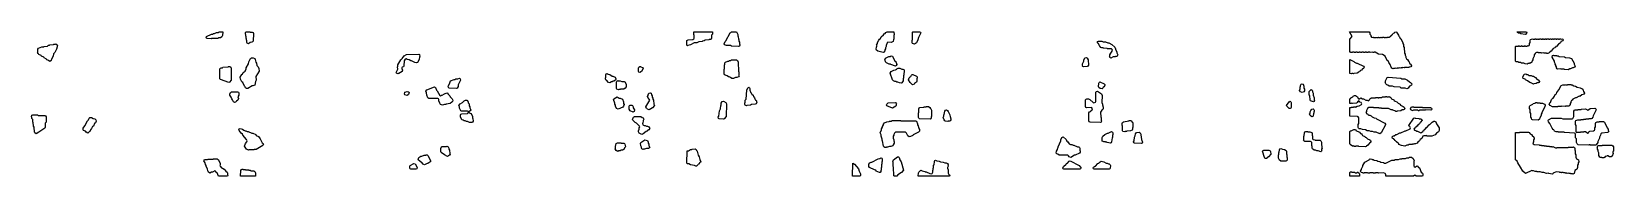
# Model space of a CAD drawing. Header units: millimetres. Extents: x 0 to 3245, y 0 to 296.
import ezdxf

# ---------------------------------------------------------------- set-up
doc = ezdxf.new("R2010")
doc.units = ezdxf.units.MM
doc.layers.add('K', color=7, linetype='Continuous')

msp = doc.modelspace()

# ---------------------------------------------------------------- linework, layer by layer
at = {"layer": 'K'}
for points in [[(358.6, 282.5), (357.9, 284), (359, 285.9), (369, 290.9), (371.2, 290.9), (373.3, 292.3), (375.4, 292.3), (379, 294.5), (382.6, 294.5), (384.7, 295.9), (392.4, 295.6), (391.6, 288.3), (390.2, 285.4), (387.6, 283.6), (384.1, 283.6), (381.9, 282.1), (369.1, 282.1), (368.4, 281.4), (360.1, 281.8), (358.6, 282.5)], [(441.4, 274), (441.4, 277.6), (440.7, 278.3), (440.7, 281.1), (440, 281.8), (440, 286.1), (439.3, 286.8), (438.6, 294.1), (439.7, 295.9), (447.7, 295.9), (448.4, 295.2), (452.6, 295.2), (454.5, 294.1), (455.2, 292.6), (454.5, 276.9), (453.4, 275), (451.9, 274.3), (448.4, 273.6), (444.8, 271.4), (442.2, 272.5), (441.4, 274)], [(1344.3, 277.7), (1346.9, 279.5), (1356.9, 280.2), (1358.6, 281.2), (1359.3, 282.6), (1359.3, 289), (1358.6, 289.7), (1358.9, 295.9), (1396.6, 295.6), (1396.6, 291.1), (1395.2, 289), (1395.2, 282.6), (1394.1, 280.7), (1392.6, 280), (1389.8, 280), (1389.1, 279.3), (1381.9, 278.6), (1379.8, 277.2), (1376.2, 276.4), (1375.5, 275.7), (1369.1, 275), (1364.8, 272.9), (1359.1, 272.9), (1351.9, 269.3), (1346.2, 267.9), (1345.5, 267.1), (1344.3, 268.3), (1344.3, 277.7)], [(1434, 267.9), (1425.4, 267.9), (1421.8, 269.3), (1420.7, 271.2), (1422.9, 276.2), (1424.3, 277), (1432.9, 293.4), (1434.3, 294.1), (1435.4, 295.9), (1446.3, 295.9), (1446.6, 294.1), (1448.8, 290.5), (1448.8, 286.9), (1449.5, 286.2), (1450.2, 280.5), (1450.9, 279.8), (1450.9, 276.9), (1452.4, 274.8), (1452.4, 270.5), (1453.1, 269.8), (1453.1, 268.3), (1452, 266.5), (1450.5, 265.7), (1436.1, 266.4), (1434, 267.9)], [(1733.6, 258.3), (1732.9, 259.7), (1733.6, 264.8), (1734.3, 265.5), (1734.3, 267.6), (1733.6, 268.3), (1735.7, 271.9), (1735.7, 274.1), (1737.9, 278.4), (1739.7, 280.9), (1741.5, 282), (1742.9, 285.5), (1747.9, 289.8), (1749, 291.6), (1751.1, 292.3), (1752.5, 294.5), (1755.4, 295.9), (1769.1, 295.9), (1769.5, 289.7), (1768.8, 289), (1768.8, 280.4), (1768.1, 279.7), (1767.3, 276.1), (1763.3, 273.6), (1756.9, 274.3), (1755.2, 273.3), (1753.1, 267.6), (1753.1, 265.4), (1751.6, 262.6), (1751.6, 261.1), (1750.2, 259), (1750.2, 256.9), (1748.4, 254.3), (1746.9, 253.6), (1736.1, 256.4), (1733.6, 258.3)], [(1806.4, 273.3), (1806.4, 278.4), (1807.2, 279.1), (1807.2, 294.8), (1808.3, 295.9), (1821.9, 295.9), (1823.4, 295.2), (1824.5, 293.3), (1819.5, 284), (1818.1, 279), (1815.2, 273.2), (1811.2, 270.7), (1807.2, 271.8), (1806.4, 273.3)], [(2789.3, 223.3), (2787.2, 229), (2784.3, 232.6), (2782.9, 236.1), (2781.5, 236.8), (2777.2, 246.1), (2771.9, 249.3), (2763.3, 250), (2756.2, 254.3), (2754.8, 254.3), (2754.1, 253.6), (2752.6, 253.6), (2751.9, 254.3), (2746.1, 253.6), (2745.4, 254.3), (2741.9, 254.3), (2741.2, 253.6), (2739.7, 253.6), (2739, 254.3), (2736.2, 254.3), (2735.5, 253.6), (2733.3, 253.6), (2732.6, 254.3), (2729.1, 254.3), (2728.4, 253.6), (2726.9, 253.6), (2726.1, 254.3), (2723.4, 254.3), (2722.7, 253.6), (2720.4, 253.6), (2719.7, 254.3), (2716.9, 254.3), (2716.2, 253.6), (2714, 253.6), (2713.3, 254.3), (2709.8, 254.3), (2709.1, 253.6), (2706.9, 253.6), (2706.1, 254.3), (2704.7, 254.3), (2704.3, 280.5), (2709.3, 286.2), (2704.2, 295.6), (2744.1, 295.9), (2745.9, 293.4), (2745.9, 291.2), (2747.4, 289.1), (2747.4, 286.9), (2749.1, 284.5), (2752.6, 283.8), (2753.3, 284.5), (2754.1, 283.8), (2757.7, 283.8), (2758.3, 283.1), (2759, 283.8), (2762.6, 283.8), (2763.3, 284.5), (2764.1, 283.8), (2767.6, 283.8), (2769.1, 284.5), (2769.8, 283.8), (2771.9, 283.8), (2772.6, 284.5), (2774.1, 284.5), (2774.8, 283.8), (2777.6, 283.8), (2779.1, 284.5), (2779.8, 283.8), (2781.1, 283.8), (2781.9, 284.5), (2785.4, 284.5), (2789.3, 287.7), (2789.7, 288.8), (2790.7, 289.1), (2791.1, 290.2), (2792.2, 290.5), (2792.5, 291.6), (2793.6, 292), (2794, 293), (2796.1, 293.8), (2796.8, 295.2), (2799, 295.9), (2800.5, 295.2), (2804.5, 289.1), (2805.2, 286.9), (2806.6, 285.5), (2808, 282), (2809.5, 281.2), (2813.1, 274.1), (2813.1, 271.9), (2814.5, 269.8), (2814.5, 265.5), (2815.9, 263.4), (2816.6, 251.9), (2818.1, 249.8), (2818.1, 247.6), (2819.5, 245.5), (2819.5, 243.3), (2820.9, 240.5), (2823, 239.1), (2824.8, 235.9), (2825.9, 235.5), (2828, 230.5), (2829.5, 229.8), (2830.9, 226.2), (2829.8, 224.3), (2826.2, 223.6), (2825.5, 222.9), (2822.6, 222.9), (2821.9, 223.5), (2821.2, 222.9), (2816.9, 222.9), (2816.2, 222.1), (2813.4, 222.9), (2812.7, 222.1), (2809.8, 222.1), (2809.1, 221.4), (2805.5, 222.1), (2804.8, 221.4), (2801.9, 221.4), (2801.2, 220.7), (2797.6, 221.4), (2796.9, 220.7), (2794.1, 220.7), (2793.3, 220), (2790.8, 221.1), (2789.3, 223.3)], [(3055.4, 291.4), (3053.3, 292.9), (3050.4, 292.9), (3048.6, 294), (3047.8, 295.6), (3067, 295.9), (3067.4, 294), (3065.9, 291.1), (3064.1, 290), (3055.4, 291.4)], [(33.3, 237.9), (31.1, 238.6), (30.4, 240), (25.4, 242.2), (24.7, 243.6), (20.4, 245.7), (19.7, 247.2), (14.7, 249.3), (14, 250.7), (12.9, 251.1), (12.1, 252.6), (12.9, 253.4), (12.9, 260.5), (14, 262.3), (21.2, 265.2), (24.7, 265.2), (25.4, 265.9), (32.6, 266.6), (34.7, 268.1), (36.9, 268.1), (37.6, 268.8), (44.7, 269.5), (45.4, 270.2), (48.3, 270.2), (49.8, 270.9), (52.3, 269.1), (53.1, 267.6), (50.9, 260.4), (47.3, 253.3), (45.2, 250.4), (44.5, 246.1), (40.9, 239.7), (40.2, 236.8), (37.6, 235), (33.3, 237.9)], [(2211.4, 244.8), (2212.2, 245.5), (2212.2, 248.3), (2217.9, 257.6), (2217.2, 259.7), (2215.4, 260.7), (2207.6, 260.7), (2206.9, 261.4), (2199, 262.2), (2198.3, 262.9), (2195.4, 262.9), (2194, 263.6), (2191.8, 266.4), (2190.8, 266.8), (2188.6, 271.8), (2187.2, 272.5), (2186.4, 274), (2187.5, 275.9), (2189, 276.6), (2195.5, 276.6), (2198.3, 275.2), (2203.3, 275.2), (2208.3, 273.1), (2209.8, 273.1), (2216.2, 269.5), (2222.3, 264.1), (2223.8, 261.2), (2223.8, 259.8), (2226.6, 254.8), (2226.6, 252.6), (2228.8, 248.3), (2227, 245.7), (2225.5, 245), (2224.1, 245), (2223.4, 244.3), (2219.1, 244.3), (2214, 242.1), (2212.2, 243.2), (2211.4, 244.8)], [(3061.9, 231.4), (3056.9, 231.4), (3054.7, 232.9), (3051.2, 232.9), (3049, 234.3), (3045.4, 234.3), (3044.3, 235.4), (3044.3, 265.5), (3045.4, 266.6), (3050.4, 266.6), (3051.9, 267.4), (3052.7, 266.6), (3056.2, 266.6), (3057.6, 267.4), (3058.4, 266.6), (3062.6, 266.6), (3064.1, 267.4), (3064.8, 266.6), (3068.3, 266.6), (3069.8, 267.4), (3070.5, 266.7), (3072.2, 267.7), (3072.9, 269.1), (3072.9, 271.9), (3074.3, 274.1), (3074.3, 278.3), (3075, 279.8), (3079, 281.6), (3080.5, 280.9), (3084, 280.9), (3085.5, 281.7), (3086.2, 280.9), (3089.7, 280.9), (3090.5, 281.7), (3091.2, 280.9), (3094, 280.9), (3094.7, 281.6), (3096.2, 281.6), (3096.9, 280.9), (3099.7, 280.9), (3101.2, 281.7), (3101.9, 280.9), (3104.7, 280.9), (3106.2, 281.7), (3106.9, 280.9), (3109, 280.9), (3109.7, 281.6), (3111.9, 281.6), (3112.7, 280.9), (3114.7, 280.9), (3115.4, 281.6), (3116.9, 281.6), (3117.7, 280.9), (3119.7, 280.9), (3120.4, 281.6), (3121.9, 281.6), (3122.7, 280.9), (3124, 280.9), (3124.7, 281.6), (3126.9, 281.6), (3127.7, 280.9), (3129, 280.9), (3129.7, 281.6), (3131.9, 281.6), (3132.7, 280.9), (3134.7, 280.9), (3135.4, 281.6), (3136.9, 281.6), (3138.3, 280.9), (3139.8, 281.6), (3141.6, 280.5), (3142.4, 279), (3141.3, 277.2), (3137.7, 275.7), (3136.6, 273.2), (3135.2, 272.5), (3134.8, 271.5), (3132.7, 270.7), (3128.4, 265.7), (3127.3, 265.4), (3127, 264.3), (3125.9, 264), (3125.5, 262.9), (3122, 261.4), (3117.7, 256.4), (3116.6, 256.1), (3116.3, 255), (3114.1, 254.3), (3113.4, 252.9), (3110.5, 251.4), (3109, 251.4), (3108.3, 252.1), (3103.3, 252.1), (3102.6, 252.9), (3097.6, 252.1), (3096.9, 252.9), (3091.9, 252.9), (3091.1, 253.6), (3087.6, 253.6), (3086.2, 252.9), (3084.5, 251.1), (3083.1, 248.3), (3083.1, 246.2), (3080.2, 240.4), (3080.2, 238.3), (3078.8, 236.1), (3078.1, 233.3), (3075.5, 231.4), (3073.4, 231.4), (3072.7, 230.7), (3070.5, 230.7), (3068.3, 229.3), (3064, 230), (3061.9, 231.4)], [(437.9, 183.3), (436.5, 184.7), (433.6, 191.8), (431.5, 193.2), (428.6, 199), (427.9, 202.6), (431.5, 208.4), (432.9, 209.1), (434.3, 212.7), (437.9, 215.5), (440, 219.8), (440, 221.9), (445, 230.5), (445.7, 234.1), (449.3, 241.2), (451.2, 242.3), (454.8, 242.3), (457.7, 240.9), (458.8, 239.1), (460.2, 233.4), (461.6, 231.2), (462.3, 226.9), (464.5, 224.1), (465.9, 220.5), (466.6, 215.4), (460.2, 204), (460.9, 196.9), (459.5, 194), (458.1, 186.8), (454.1, 185), (452.6, 185), (443.4, 180), (440.8, 179.6), (438.6, 181.1), (437.9, 183.3)], [(748.6, 211.1), (747.9, 212.6), (751.4, 219.1), (750.7, 224.1), (751.4, 224.8), (751.4, 228.3), (757.2, 238.4), (760.7, 241.9), (761.5, 244.1), (762.9, 244.8), (764, 246.6), (769, 249.5), (794.1, 250.2), (795.9, 249.1), (796.6, 245.4), (795.9, 244.7), (795.2, 239), (791.6, 233.2), (789.8, 232.1), (786.1, 232.9), (779.7, 236.4), (778.3, 236.4), (774.7, 238.6), (770.4, 239.3), (768.3, 240.7), (766.3, 240), (764.5, 236.2), (763.8, 226.1), (762.7, 224.3), (760.2, 223.2), (759.5, 221.9), (759.5, 220.5), (760.3, 219.7), (759.5, 219), (760.9, 216.9), (760.2, 214.7), (753.4, 210.7), (751.9, 210.7), (751.2, 210), (748.6, 211.1)], [(1434, 202.2), (1431.2, 203.6), (1429.7, 203.6), (1426.8, 205.7), (1421.8, 207.9), (1420.7, 209.7), (1420.7, 219.1), (1421.4, 219.8), (1421.4, 228.4), (1422.2, 229.1), (1422.2, 231.9), (1423.3, 233.8), (1428.3, 235.9), (1429.7, 235.9), (1431.9, 237.3), (1434.7, 237.3), (1435.4, 238.1), (1446.2, 238.1), (1448, 237), (1449.5, 233.3), (1450.2, 214.8), (1450.9, 214.1), (1450.9, 206.2), (1451.7, 205.5), (1450.5, 203.6), (1446.9, 202.1), (1444.1, 202.1), (1439.8, 200), (1436.5, 200.4), (1434, 202.2)], [(1761.9, 229.3), (1759.7, 229.3), (1754, 232.2), (1752.2, 234), (1751.4, 237.6), (1750.7, 238.3), (1752.2, 242), (1759, 245.2), (1761.2, 245.2), (1763.3, 246.6), (1766.3, 245.9), (1770.9, 235.5), (1772.3, 234.8), (1773.8, 232.7), (1775.2, 229), (1774.1, 226.5), (1772.6, 225.7), (1762.6, 228.6), (1761.9, 229.3)], [(2156.5, 224.7), (2155.7, 226.2), (2156.4, 226.9), (2156.4, 230.5), (2158.6, 235.5), (2158.6, 237.6), (2161.1, 242.3), (2164.1, 243.1), (2165.9, 242), (2167.4, 238.3), (2168.1, 227.6), (2167, 225.7), (2165.5, 225), (2158, 223.9), (2156.5, 224.7)], [(2704.7, 238.8), (2712.7, 235.2), (2714.1, 233.8), (2718.3, 231.6), (2719.8, 231.6), (2732.7, 225.2), (2733.8, 223.3), (2732.7, 220.7), (2730.5, 220), (2728.4, 217.2), (2726.3, 216.5), (2725.5, 215), (2723.4, 214.3), (2722.7, 212.9), (2719.8, 211.4), (2712.7, 210.7), (2711.9, 210), (2710.4, 210.7), (2708.4, 210.7), (2707.6, 210), (2704.3, 210.4), (2704.7, 238.8)], [(3144, 219.3), (3138.3, 219.3), (3137.6, 220), (3131.2, 219.3), (3129.7, 220), (3128.6, 221.9), (3128.6, 224), (3127.2, 226.1), (3127.2, 227.6), (3125.7, 229.7), (3125.7, 231.1), (3124.3, 233.3), (3124.3, 235.4), (3120, 244), (3120.7, 247), (3122.6, 248.1), (3123.4, 247.3), (3128.4, 247.3), (3129.1, 246.6), (3131.9, 246.6), (3134.1, 245.2), (3144.8, 244.5), (3146.9, 243.1), (3155.5, 242.3), (3159.1, 240.9), (3164.5, 231.2), (3164.5, 229.8), (3166.7, 225.5), (3165.5, 223.6), (3162.6, 222.1), (3161.2, 222.1), (3157.6, 220), (3156.2, 220), (3152.6, 217.9), (3144.7, 218.6), (3144, 219.3)], [(386.4, 219.8), (387.5, 221.6), (389, 222.3), (391.9, 222.3), (392.6, 223.1), (403.3, 223.8), (404, 224.5), (406.9, 224.5), (408.8, 223.4), (409.5, 221.9), (409.5, 196.9), (406.2, 192.9), (404.8, 192.1), (387.2, 198.2), (386.4, 199.7), (386.4, 219.8)], [(855, 181.8), (854.3, 184.8), (857.2, 189.1), (859.7, 195.2), (866.9, 198.1), (868.3, 198.1), (870.4, 199.5), (874.7, 199.5), (877.6, 200.9), (879.5, 199.8), (880.2, 196.9), (875.2, 186.9), (875.2, 184), (873.4, 180.7), (871.9, 180), (856.9, 180.7), (855, 181.8)], [(1179.7, 196.5), (1177.9, 197.5), (1177.2, 199), (1177.2, 201.2), (1177.9, 201.9), (1177.9, 207.6), (1179, 209.5), (1180.5, 210.2), (1182.6, 208.8), (1186.2, 208.1), (1191.2, 205.2), (1192.6, 205.2), (1197, 203), (1198.8, 199.8), (1198.8, 198.3), (1197.7, 196.5), (1194.8, 195), (1193.4, 195), (1191.2, 193.6), (1189.8, 193.6), (1186.2, 191.4), (1183.3, 192.2), (1179.7, 196.5)], [(1200, 179.7), (1200, 193.3), (1200.7, 194.8), (1202.6, 195.9), (1203.4, 195.2), (1207.6, 195.2), (1211.2, 193.8), (1215.5, 193.8), (1217, 193), (1219.5, 188.3), (1219.5, 183.3), (1218, 180.4), (1214.8, 178.6), (1208.4, 178.6), (1207.7, 177.9), (1204.8, 177.9), (1204.1, 177.1), (1200.8, 178.2), (1200, 179.7)], [(1245.7, 213.2), (1245, 214.7), (1245, 221.9), (1245.7, 223.4), (1247.6, 224.5), (1249.1, 224.5), (1249.8, 223.8), (1253.4, 223), (1254.5, 220.5), (1251.6, 214.7), (1247.6, 212.1), (1245.7, 213.2)], [(1775.4, 192.9), (1773.3, 194.3), (1771.2, 194.3), (1768.3, 195.7), (1766.5, 197.5), (1761.4, 211.2), (1763.3, 214.5), (1769, 217.3), (1772.6, 218.1), (1775.4, 219.5), (1776.1, 220.9), (1777.6, 221.6), (1781.2, 221.6), (1785.5, 219.5), (1787.6, 219.5), (1789.5, 218.4), (1790.2, 216.9), (1789.5, 206.8), (1788.8, 206.1), (1788.8, 201.1), (1788.1, 200.4), (1788.1, 195.4), (1785.5, 191.5), (1784.1, 190.7), (1780.8, 191.1), (1776.9, 192.9), (1775.4, 192.9)], [(1800.7, 201.2), (1802.5, 203.8), (1803.6, 204.1), (1805, 207), (1806.9, 208.1), (1808.3, 208.1), (1815.5, 205.2), (1816.6, 203.3), (1816.6, 201.1), (1815.9, 200.4), (1815.9, 194), (1815.2, 192.5), (1811.3, 190), (1810.5, 188.6), (1807.6, 187.1), (1802.2, 191.8), (1799.3, 197.6), (1800.7, 201.2)], [(2809.7, 180.7), (2807.6, 182.1), (2795.4, 182.9), (2791.9, 184.3), (2785.4, 184.3), (2782.6, 186.4), (2780.4, 187.2), (2778.6, 189), (2777.1, 191.9), (2777.9, 192.6), (2777.9, 195.5), (2781.5, 202), (2783.3, 203.1), (2809.1, 200.9), (2811.2, 199.5), (2817.6, 199.5), (2822.7, 196.6), (2826.9, 193), (2829.1, 192.3), (2831.7, 189.1), (2830.9, 186.8), (2829.5, 186.1), (2829.1, 185), (2827, 184.3), (2824.1, 180.7), (2821.2, 179.3), (2818.3, 180.7), (2809.7, 180.7)], [(3078.2, 190.7), (3074, 192.2), (3069, 195.7), (3064.7, 197.2), (3064, 198.6), (3060, 200.4), (3059.3, 202.6), (3062.5, 208.8), (3065.5, 209.5), (3067.6, 208.1), (3069.8, 208.1), (3071.9, 206.6), (3076.9, 206.6), (3079.1, 205.2), (3081.2, 205.2), (3085.5, 202.3), (3089.1, 198), (3091.2, 197.3), (3093.8, 194), (3092.7, 192.2), (3091.2, 191.4), (3089.1, 191.4), (3086.9, 190), (3081.9, 189.3), (3081.2, 188.6), (3078.6, 189.7), (3078.2, 190.7)], [(412.2, 156.8), (410.7, 158.3), (409.3, 161.8), (406.4, 166.1), (406.4, 168.3), (407.9, 171.2), (410.4, 173.1), (422.6, 173.1), (424.5, 172), (425.2, 170.5), (425.2, 166.1), (423.1, 162.6), (424.5, 159), (423, 156.1), (420.2, 154), (418.4, 151.4), (416.5, 151.1), (414.3, 152.5), (412.2, 156.8)], [(765, 168.3), (765.7, 172), (770.5, 173.8), (773.4, 173), (774.5, 171.2), (773, 167.5), (770.5, 165.7), (765.8, 166.8), (765, 168.3)], [(836.4, 153.3), (835.7, 154), (835.7, 156.9), (834.7, 158.6), (833.3, 159.3), (814.7, 159.3), (812.9, 160.4), (810.7, 166.2), (810, 171.1), (808.6, 174), (811.1, 177.3), (826.9, 183.1), (828.8, 182), (830.9, 176.2), (832.3, 174.8), (837.7, 165.2), (839, 164.5), (841.2, 165.9), (842.6, 165.9), (846.8, 168.8), (851.9, 170.9), (853.8, 169.8), (853.8, 169.1), (858.1, 164.8), (858.8, 162.7), (863.1, 158.4), (864.5, 155.5), (863.8, 153.3), (862, 151.5), (858.4, 149.3), (850.5, 147.9), (849.8, 147.1), (846.9, 147.1), (843.3, 145.7), (838.6, 146.8), (837.2, 149.7), (836.4, 153.3)], [(1197.9, 145.4), (1196.4, 147.6), (1196.4, 149.7), (1193.6, 156.9), (1194.7, 158.7), (1201.2, 162.4), (1205.5, 160.2), (1207.6, 160.2), (1212.3, 157.7), (1214.5, 152.6), (1214.5, 149.1), (1215.9, 146.9), (1214.5, 143.3), (1212.7, 141.4), (1203.3, 137.1), (1200, 139), (1197.9, 143.3), (1197.9, 145.4)], [(1260, 141.9), (1268.6, 155.5), (1267.9, 157.5), (1264.3, 161.1), (1263.6, 163.3), (1265, 165.5), (1265, 166.9), (1266.5, 169.8), (1269, 170.9), (1270.9, 169.8), (1271.6, 166.9), (1273.1, 164.8), (1273.1, 161.9), (1274.5, 159.8), (1274.5, 157.6), (1275.9, 155.5), (1276.6, 147.6), (1278.1, 144.7), (1274.1, 140), (1266.9, 135.7), (1263.3, 137.2), (1262.5, 138.6), (1261.5, 139), (1260, 141.9)], [(1463.6, 146.9), (1463.6, 150.5), (1464.3, 151.2), (1464.3, 155.5), (1465.7, 157.6), (1467.2, 176.2), (1469.3, 181.2), (1471.2, 182.4), (1473, 181.2), (1473.8, 179.8), (1473.8, 175.5), (1474.5, 174.8), (1475.2, 171.2), (1476.6, 170.5), (1477.7, 168), (1480.2, 166.2), (1480.9, 163.4), (1483.1, 160.5), (1483.8, 158.4), (1485.5, 155.9), (1486.6, 155.5), (1488.1, 151.2), (1486.2, 148.6), (1484.8, 147.9), (1476.9, 147.1), (1474.8, 145.7), (1467.7, 145), (1466.9, 144.3), (1464.3, 145.4), (1463.6, 146.9)], [(2169.3, 113.3), (2169.3, 129.8), (2170.4, 131.6), (2172.5, 132.3), (2173.2, 133.7), (2175, 134.8), (2176.4, 138.3), (2175.4, 140), (2174, 140.7), (2164.7, 140), (2162.9, 141.1), (2162.2, 142.6), (2162.2, 156.2), (2163.3, 158), (2164.7, 158.8), (2168.3, 158.8), (2171.2, 157.3), (2177.7, 150.9), (2179, 150.2), (2182.5, 151.6), (2183.6, 153.3), (2183.6, 171.9), (2184.7, 173.8), (2186.9, 174.5), (2194.8, 168.7), (2196.6, 165.5), (2195.9, 151.2), (2197.4, 147.6), (2197.4, 145.5), (2198.1, 144.8), (2198.1, 142.6), (2198.8, 141.9), (2198.8, 138.3), (2197.7, 136.5), (2195.9, 135.4), (2193.1, 131.1), (2193.8, 121.2), (2194.5, 120.5), (2194.5, 114.1), (2195.2, 113.3), (2194.5, 111.1), (2192.6, 110), (2171.9, 110.7), (2170, 111.8), (2169.3, 113.3)], [(2189.7, 181.5), (2188.6, 183.3), (2189.3, 190.5), (2190.4, 192.3), (2191.9, 193.1), (2200.5, 189.5), (2201.6, 187.6), (2201.6, 186.2), (2200.2, 183.2), (2198.8, 182.5), (2198.1, 180.4), (2196.2, 179.3), (2192.6, 180), (2189.7, 181.5)], [(2601.4, 175.4), (2602.9, 179.1), (2602.9, 183.4), (2603.6, 184.1), (2603.6, 185.5), (2605, 188.4), (2606.9, 189.5), (2608.8, 188.4), (2610.2, 184.8), (2610.2, 180.5), (2611.6, 178.3), (2611.6, 174.7), (2610.5, 172.9), (2606.9, 171.4), (2603.3, 172.9), (2601.4, 175.4)], [(2622.2, 165.4), (2621.4, 166.1), (2621.4, 173.4), (2624, 176.6), (2625.5, 177.4), (2627.3, 176.2), (2628.1, 174.8), (2628.1, 172.6), (2629.5, 169.8), (2629.5, 166.2), (2631.6, 160.5), (2631.6, 155.5), (2632.4, 154.8), (2631.3, 152.9), (2629.8, 152.1), (2624, 154.3), (2622.9, 156.1), (2622.2, 165.4)], [(2747.6, 91.4), (2744, 92.9), (2740.4, 92.9), (2736.9, 95), (2730.4, 95.7), (2726.9, 97.1), (2724, 97.1), (2722.2, 98.2), (2721.4, 99.7), (2721.4, 106.2), (2722.9, 108.3), (2722.9, 119.7), (2721.8, 121.5), (2720.4, 122.1), (2704.3, 123.2), (2704.3, 140.6), (2707.6, 140.9), (2708.3, 141.6), (2711.9, 141.6), (2712.6, 142.3), (2715.5, 142.3), (2716.2, 141.7), (2719.7, 143.8), (2724, 144.5), (2728.3, 146.6), (2729.3, 148.3), (2727.5, 150.7), (2725.4, 151.4), (2724, 153.6), (2722.6, 154.3), (2720.9, 153.2), (2719.8, 150.7), (2718.4, 150), (2709.7, 149.3), (2708.3, 150), (2707.7, 149.3), (2704.7, 149.3), (2704.3, 158.4), (2706.5, 159.8), (2706.8, 160.9), (2710.4, 162.3), (2711.1, 163.7), (2714, 165.2), (2716.2, 165.2), (2720.2, 162.7), (2721.6, 159.1), (2723.3, 158.1), (2726.9, 160.9), (2730.5, 158.8), (2732.6, 158.8), (2737.6, 155.9), (2739.8, 155.9), (2742.6, 154.5), (2745, 156.2), (2745.7, 158.4), (2747.6, 160.2), (2749, 160.9), (2756.9, 160.9), (2757.6, 161.6), (2761.9, 161.6), (2762.7, 160.9), (2764, 160.9), (2764.7, 161.6), (2770.4, 161.6), (2771.1, 162.3), (2777.6, 162.3), (2778.3, 163.1), (2779.8, 163.1), (2780.5, 162.3), (2784, 162.3), (2785.5, 163.1), (2788.8, 161.2), (2789.8, 158.8), (2794.8, 156.6), (2795.5, 155.2), (2797.7, 153.8), (2801.2, 152.3), (2803.4, 149.5), (2807.7, 147.3), (2808.4, 145.9), (2814.1, 143), (2815.9, 141.2), (2817.4, 138.3), (2816.3, 136.5), (2814.8, 135.7), (2811.9, 135.7), (2809.1, 134.3), (2801.9, 133.6), (2801.2, 132.9), (2799, 132.9), (2796.9, 134.3), (2792.6, 135), (2791.9, 135.7), (2789.7, 135.7), (2784, 138.6), (2770.4, 138.6), (2769.7, 139.3), (2764.7, 139.3), (2764, 140), (2754, 140), (2753.3, 140.7), (2743.4, 140.7), (2740.9, 139), (2738.8, 134.7), (2738.8, 132.6), (2737.4, 130.5), (2739.1, 128), (2741.3, 127.3), (2742, 125.9), (2743.3, 125.2), (2745.5, 125.2), (2748.4, 123.8), (2750.5, 121.6), (2754.8, 119.5), (2758.4, 118.8), (2759.1, 117.3), (2776.3, 108.8), (2777.4, 106.9), (2777.4, 105.4), (2768.8, 89), (2766.2, 87.1), (2758.3, 90), (2754.7, 90), (2751.2, 91.4), (2747.6, 91.4)], [(3113.6, 147.6), (3115, 150.5), (3116.5, 151.2), (3118.6, 156.9), (3120.4, 159.5), (3121.5, 159.8), (3124.3, 164.1), (3125.7, 167.7), (3128.6, 169.1), (3129.3, 171.2), (3133.6, 176.9), (3137.2, 184.8), (3138.3, 185.9), (3141.9, 187.3), (3145.5, 187.3), (3146.2, 186.7), (3146.9, 187.3), (3151.1, 187.3), (3151.9, 188.1), (3157.7, 188.1), (3158.4, 187.3), (3160.5, 187.3), (3164.1, 185.2), (3167.6, 184.5), (3171.2, 182.3), (3176.9, 180.9), (3181.2, 178.8), (3183.1, 176.2), (3183.8, 173.4), (3185.9, 169.8), (3185.2, 168.2), (3180.5, 166.4), (3176.2, 163.6), (3174.8, 164.3), (3169.1, 160.7), (3167.6, 160.7), (3162, 157.9), (3160.5, 155.7), (3159.5, 155.4), (3158.1, 152.6), (3158.1, 151.1), (3156.6, 149), (3156.6, 146.9), (3154.8, 144.3), (3153.3, 143.6), (3146.9, 143.6), (3146.2, 142.9), (3139.1, 143.6), (3138.4, 142.9), (3131.2, 142.9), (3130.5, 142.1), (3120.1, 142.5), (3115.4, 145), (3113.6, 147.6)], [(880.4, 134.3), (877.9, 139.7), (877.9, 141.9), (876.4, 144.8), (879, 148), (884, 150.9), (887.6, 154.5), (890.4, 155.9), (892.6, 155.9), (894.5, 154.8), (895.9, 151.9), (895.9, 150.5), (897.4, 148.3), (897.4, 144.1), (898.8, 141.9), (898.8, 139.8), (900.9, 136.2), (899.8, 134.3), (897.7, 133.6), (896.2, 131.3), (895.4, 132.9), (894, 133.6), (881.9, 133.6), (880.4, 134.3)], [(889.7, 113.6), (887.6, 113.6), (885.4, 115), (882.5, 115.7), (880, 121.9), (880, 125.5), (880.7, 127), (882.6, 128.1), (894, 128.8), (895.8, 129.8), (896.9, 131.7), (897.7, 130.2), (902, 128.8), (904.5, 122.6), (904.5, 119.1), (905.2, 118.4), (905.9, 112.6), (904.8, 110.7), (903.3, 110), (898.7, 110.4), (894, 112.1), (891.9, 112.1), (889.7, 113.6)], [(1226.8, 145.2), (1228.3, 145.9), (1231.2, 145.9), (1233, 144.8), (1234.5, 141.9), (1234.5, 139.8), (1236.6, 136.2), (1235.9, 132.5), (1234, 131.4), (1228.3, 134.3), (1225.7, 137.6), (1225.7, 143.3), (1226.8, 145.2)], [(1409.3, 118.2), (1408.6, 121.2), (1410, 123.4), (1411.4, 134.1), (1413.6, 138.3), (1414.3, 144.8), (1415, 145.5), (1415, 149.8), (1416.8, 153), (1419.8, 153.8), (1424.1, 150.9), (1425.9, 148.3), (1425.2, 122.6), (1421.2, 117.9), (1419.8, 117.1), (1410.8, 117.5), (1409.3, 118.2)], [(1757.6, 150.2), (1771.9, 150.9), (1773.4, 150.2), (1774.5, 148.3), (1773.8, 147.6), (1773.8, 144.7), (1773, 143.2), (1766.2, 139.3), (1754.7, 144.3), (1753.6, 146.2), (1754.3, 147.7), (1757.6, 150.2)], [(1820, 130.5), (1820, 138.3), (1821.1, 140.2), (1822.6, 140.9), (1830.4, 141.6), (1831.1, 142.3), (1835.4, 142.3), (1836.1, 143.1), (1839.8, 143.1), (1843, 140.5), (1844.1, 138.8), (1845.2, 138.4), (1846.6, 135.5), (1846.6, 122.6), (1845.9, 121.8), (1845.9, 119.7), (1844.8, 117.9), (1843.3, 117.1), (1821.9, 117.9), (1820, 119), (1819.3, 120.4), (1819.3, 129.8), (1820, 130.5)], [(1871.4, 125.5), (1872.2, 126.2), (1873.6, 133.4), (1874.7, 135.2), (1876.9, 135.9), (1878.8, 134.8), (1880.2, 132.7), (1883.8, 125.5), (1884.5, 121.9), (1885.2, 121.2), (1885.2, 119.1), (1885.9, 118.4), (1885.9, 115.4), (1884.8, 113.6), (1883.3, 112.9), (1880.5, 112.9), (1879.8, 112.1), (1875.1, 112.5), (1873.6, 113.2), (1872.2, 115.4), (1870, 120.5), (1871.4, 123.3), (1871.4, 125.5)], [(2574.3, 144.8), (2580, 152.7), (2581.9, 153.8), (2583.8, 152.7), (2584.5, 151.2), (2584.5, 141.1), (2583.4, 139.3), (2581.9, 138.6), (2580.1, 138.9), (2575, 143.3), (2574.3, 144.8)], [(2622.1, 127.6), (2622.9, 128.4), (2622.9, 131.9), (2624.3, 134.8), (2626.8, 137.3), (2629.1, 138.1), (2630.9, 137), (2631.6, 135.5), (2631.6, 132.6), (2630.9, 131.8), (2630.9, 129), (2630.2, 128.3), (2629.5, 124), (2628.4, 122.2), (2626.5, 121.8), (2622.9, 124.7), (2622.1, 127.6)], [(2829.3, 138.3), (2830.7, 141.2), (2832.6, 142.3), (2835.5, 142.3), (2836.2, 141.6), (2852.7, 141.6), (2853.4, 140.9), (2869.8, 140.9), (2872.3, 139.1), (2873.1, 137.6), (2872, 135.7), (2870.5, 135), (2859.8, 135.7), (2859.1, 135), (2847.7, 135), (2846.9, 134.3), (2844.7, 134.3), (2844, 135), (2835.5, 135), (2834.8, 134.3), (2832.2, 134.7), (2830, 136.1), (2829.3, 138.3)], [(3075.7, 121.1), (3075.7, 128.3), (3074.3, 130.4), (3074.3, 136.9), (3072.9, 139), (3072.9, 142.6), (3073.6, 144.1), (3074.7, 145.2), (3079.7, 147.3), (3080.4, 148.8), (3084, 149.5), (3086.2, 150.9), (3088.4, 150.9), (3089.1, 150.2), (3094.1, 150.2), (3094.8, 149.5), (3099.8, 149.5), (3104.1, 147.3), (3105.2, 145.5), (3104.5, 141.9), (3098.8, 130.4), (3098.8, 129), (3097.4, 126.9), (3097.4, 124.7), (3094.5, 119.7), (3093.8, 116.8), (3091.2, 115), (3079.4, 115.4), (3077.9, 116.1), (3077.2, 119), (3075.7, 121.1)], [(3167.9, 79), (3167.9, 86.1), (3166.8, 87.9), (3165.4, 88.6), (3144.7, 89.3), (3144, 90), (3132.6, 90), (3131.9, 90.7), (3127.6, 90.7), (3124.7, 92.2), (3122.9, 95.4), (3121.5, 96.1), (3120, 98.3), (3115, 108.3), (3112.2, 111.8), (3111.4, 114), (3112.2, 115.5), (3118.3, 118.8), (3138.3, 118.8), (3141.9, 117.3), (3160.4, 117.3), (3162.2, 118.4), (3164.3, 122.6), (3164.3, 133.3), (3165.4, 135.2), (3166.9, 135.9), (3172.6, 135.9), (3173.3, 136.6), (3179, 136.6), (3179.7, 137.3), (3188.4, 138.1), (3192.6, 135.2), (3197.6, 138.8), (3206.9, 139.5), (3208.4, 138.8), (3210.2, 136.2), (3203.8, 124), (3203.1, 121.1), (3201.2, 118.6), (3199.8, 117.9), (3194.8, 117.9), (3194.1, 117.1), (3189.1, 117.1), (3188.4, 116.4), (3184.1, 116.4), (3183.4, 115.7), (3178.4, 115.7), (3177.7, 115), (3171.9, 115), (3167.3, 113.2), (3166.6, 111.9), (3166.6, 106.2), (3168.1, 104.1), (3168.1, 91.9), (3168.8, 90.5), (3170.5, 89.5), (3171.1, 90.2), (3177.6, 90.2), (3178.3, 90.9), (3184.7, 90.9), (3185.4, 91.6), (3188.4, 91.6), (3192.6, 88.1), (3194.3, 89.1), (3195.4, 91.6), (3196.9, 92.3), (3204.7, 93.1), (3206.5, 94.1), (3207.2, 95.5), (3207.2, 99.1), (3208.6, 101.2), (3208.6, 108.3), (3209.3, 109.8), (3211.9, 111.6), (3216.1, 111.6), (3216.9, 112.3), (3224.8, 112.3), (3227.3, 110.5), (3232.3, 99.1), (3234.5, 96.2), (3234.5, 94.1), (3235.9, 91.9), (3234.8, 90), (3233.4, 89.3), (3221.9, 88.6), (3219.5, 86.8), (3218.8, 84), (3216.6, 80.4), (3216.6, 78.3), (3213.1, 71.2), (3213.1, 69), (3209.8, 64.3), (3208.3, 63.6), (3198.3, 63.6), (3197.6, 64.3), (3195.5, 64.3), (3194.8, 63.6), (3173.3, 64.3), (3170.7, 66.1), (3169.3, 69), (3169.3, 76.9), (3167.9, 79)], [(6.5, 89), (5.7, 90.4), (5, 100.4), (3.6, 102.6), (2.9, 110.4), (2.2, 111.1), (2.2, 116.1), (0.7, 118.3), (0.7, 121.1), (0, 121.9), (0.7, 124.8), (2.6, 125.9), (11.9, 125.9), (14.1, 124.5), (26.9, 124.5), (28.4, 123.8), (29.5, 121.9), (29.5, 111.1), (28.1, 109), (28.1, 99.7), (27.3, 98.2), (14.8, 90), (9, 87.1), (6.5, 89)], [(111.8, 90), (110.4, 92.2), (106.5, 94), (105.7, 95.4), (105.7, 98.4), (109.3, 103.4), (114.3, 113.4), (116.5, 115.5), (117.9, 119.1), (119.7, 120.2), (122.6, 120.2), (126.2, 118.1), (129.8, 117.3), (131.6, 115.5), (132.4, 112.6), (130.9, 109.7), (128.8, 108.3), (126.6, 102.5), (125.2, 101.8), (123.1, 97.5), (120.9, 95.4), (119.5, 91.8), (118, 91.1), (117, 89.3), (115.5, 88.6), (111.8, 90)], [(438.6, 66.9), (441.5, 70.5), (442.1, 72.6), (440.7, 75.4), (433.6, 84), (432.9, 86.1), (430, 88.2), (425.7, 94), (425, 95.5), (426.1, 97.3), (427.6, 98.1), (432.7, 96.6), (435.5, 94.5), (438.3, 93.1), (439.8, 93.1), (441.9, 91.6), (444.1, 91.6), (451.9, 88.1), (454.1, 88.1), (459.8, 85.2), (460.5, 83.8), (465.5, 81.6), (468.8, 76.9), (473, 68.4), (475.2, 67), (475.9, 65.5), (474.1, 62.9), (460.5, 55), (456.9, 55), (456.2, 54.3), (445.5, 54.3), (444.8, 53.6), (440.8, 55.4), (436.4, 61.9), (438.6, 66.9)], [(1246.4, 96.2), (1246.4, 99.1), (1247.9, 101.2), (1247.2, 102.5), (1242.6, 107.2), (1241.5, 107.5), (1241.1, 108.6), (1238.2, 110), (1237.9, 111.1), (1233.6, 114.7), (1232.9, 116.2), (1235, 121.2), (1236.9, 122.3), (1249.8, 122.3), (1252.7, 120.2), (1254.8, 119.5), (1255.9, 116.9), (1254.5, 114), (1253.8, 109), (1253.1, 108.3), (1253.8, 105.5), (1256.9, 103.8), (1259.1, 103.8), (1261.2, 102.3), (1263.3, 102.3), (1266.3, 100.9), (1268.1, 97.6), (1266.3, 95), (1263.1, 93.2), (1262.7, 92.2), (1260.5, 91.4), (1254.8, 87.2), (1251.9, 85.7), (1246.8, 88.6), (1245, 91.1), (1245, 93.3), (1246.4, 96.2)], [(1745, 76.2), (1742.9, 81.9), (1742.9, 84.7), (1740.7, 89), (1743.6, 94.8), (1743.6, 96.9), (1745.7, 100.5), (1745.7, 101.9), (1747.9, 105.5), (1747.9, 106.9), (1749.7, 109.5), (1754.7, 111.6), (1759.7, 112.3), (1760.4, 113.1), (1763.3, 113.1), (1765.4, 114.5), (1782.7, 114.5), (1783.4, 113.8), (1813.4, 113.8), (1815.2, 112.7), (1817.4, 107.6), (1817.4, 105.5), (1818.8, 103.4), (1819.5, 99.8), (1820.2, 99.1), (1820.2, 97.6), (1821.6, 95.5), (1821.6, 92.6), (1819.8, 90), (1808.4, 85), (1807.7, 83.6), (1803.4, 81.4), (1800.4, 80.7), (1797.9, 82.5), (1795, 88.3), (1792.6, 90), (1772.6, 90), (1770.2, 88.3), (1768.8, 85.4), (1768.8, 84), (1767.4, 81.9), (1767.4, 78.3), (1768.8, 74.8), (1768.8, 71.9), (1769.5, 71.2), (1769.5, 67.6), (1767.3, 64.7), (1766.6, 62.5), (1762.6, 60.7), (1759.8, 60.7), (1756.2, 59.3), (1754.1, 59.3), (1753.4, 58.6), (1750.8, 58.9), (1748.6, 60.4), (1747.9, 61.9), (1745.7, 72.6), (1745, 73.3), (1745, 76.2)], [(2237.2, 104), (2237.2, 108.3), (2237.9, 109.8), (2240.4, 111.6), (2251.1, 113.8), (2251.9, 114.5), (2254.8, 114.5), (2256.2, 113.8), (2260.2, 108.3), (2259.5, 107.6), (2259.5, 99.7), (2258.8, 99), (2258.8, 96.2), (2258, 94.7), (2254.8, 92.9), (2246.9, 92.2), (2246.2, 91.4), (2243.4, 91.4), (2242.6, 90.7), (2238.6, 91.8), (2237.9, 93.3), (2237.9, 103.3), (2237.2, 104)], [(2799.7, 71.5), (2798.6, 71.8), (2798.2, 72.9), (2797.2, 73.2), (2796.1, 75), (2795, 75.4), (2794.7, 76.5), (2792.2, 77.5), (2791.4, 80.5), (2792.5, 82.3), (2794, 83.1), (2795.4, 83.1), (2799, 85.2), (2801.2, 85.2), (2806.9, 88.8), (2809, 88.8), (2818.3, 93.1), (2819.7, 93.1), (2828.3, 97.3), (2829.3, 99), (2827.9, 101.8), (2826.5, 102.5), (2825.7, 104), (2836.1, 118.8), (2837.6, 119.5), (2838.4, 118.8), (2846.2, 118.1), (2846.9, 117.3), (2850.5, 117.3), (2852.3, 116.2), (2853.1, 114.7), (2849.8, 110.7), (2848.8, 110.4), (2847.3, 107.5), (2843.8, 104.7), (2842.7, 102.9), (2841.6, 102.5), (2841.3, 101.5), (2840.2, 101.1), (2839.1, 99.3), (2838, 99), (2837.7, 97.9), (2836.6, 97.5), (2835.9, 96.2), (2837, 94.5), (2839.8, 93.8), (2841.9, 92.3), (2843.3, 92.3), (2850.5, 88.8), (2854.3, 91.9), (2854.7, 93), (2856.8, 93.8), (2857.9, 96.3), (2859, 96.6), (2861.8, 100.2), (2863.6, 101.2), (2864, 102.3), (2865, 102.7), (2865.4, 103.7), (2867.2, 104.8), (2867.5, 105.9), (2869.7, 106.6), (2873.3, 110.9), (2876.9, 113.1), (2878.4, 113.1), (2880.9, 111.2), (2882.3, 107.7), (2888.1, 99.1), (2888.1, 94), (2886.6, 91.1), (2882.7, 88.6), (2879.8, 85), (2872.6, 82.1), (2863.3, 82.1), (2861.2, 83.5), (2860.5, 82.9), (2856.2, 82.9), (2854.5, 81.8), (2852.3, 77.5), (2848.8, 75.4), (2847.3, 72.5), (2843.8, 69.7), (2842.7, 67.9), (2839.1, 66.4), (2836.9, 66.4), (2836.2, 65.7), (2833.4, 65.7), (2832.7, 65), (2826.2, 65), (2824.1, 63.6), (2821.2, 63.6), (2817.6, 61.4), (2810.4, 62.9), (2805.4, 65), (2805, 66.1), (2800, 70.4), (2799.7, 71.5)], [(1197.9, 62.6), (1198.6, 63.4), (1199.3, 66.9), (1201.9, 68.8), (1209.1, 68.8), (1209.8, 68.1), (1214.8, 68.1), (1216.3, 67.3), (1217.3, 65.5), (1218.1, 60.4), (1216.6, 58.3), (1215.9, 55.4), (1212.6, 53.6), (1209.8, 53.6), (1207.6, 52.1), (1204.8, 52.1), (1202.6, 50.7), (1199.3, 52.5), (1197.1, 56.2), (1197.9, 57.6), (1197.9, 62.6)], [(1250, 62.6), (1249.3, 67.6), (1250, 69.1), (1258.3, 74.5), (1263.4, 73), (1265.2, 69.8), (1265.2, 67.6), (1266.6, 65.5), (1266.6, 62.6), (1268.1, 60.5), (1267.3, 58.3), (1265.5, 57.1), (1261.2, 57.1), (1257.6, 55.7), (1255.5, 55.7), (1254.8, 55), (1252.2, 56.1), (1251.4, 57.6), (1251.4, 59.7), (1250, 62.6)], [(2105.4, 45), (2103.3, 45.7), (2102.1, 47.6), (2102.9, 51.2), (2105, 54.8), (2105.7, 58.4), (2106.4, 59.1), (2106.4, 61.2), (2108.6, 65.5), (2108.6, 66.9), (2111.4, 71.9), (2111.4, 74.8), (2113.6, 79.1), (2116.2, 80.9), (2122.3, 75.5), (2123.8, 72), (2125.9, 70.5), (2128.4, 66.6), (2131.2, 65.2), (2134.1, 65.2), (2136.9, 63.8), (2138.3, 63.8), (2145.5, 60.2), (2148.4, 60.2), (2150.2, 59.1), (2150.9, 57.6), (2150.9, 52.6), (2151.6, 51.9), (2151.6, 49.7), (2149.8, 47.2), (2141.2, 42.9), (2139.8, 42.9), (2131.9, 38.6), (2128.6, 39.7), (2127.5, 42.2), (2126.2, 42.9), (2108.3, 42.9), (2105.4, 45)], [(2199.7, 70.7), (2196.8, 72.2), (2195.7, 74), (2196.4, 74.8), (2196.4, 79.1), (2197.9, 82), (2201.8, 85.2), (2207.6, 88.1), (2209, 88.1), (2215.5, 91.6), (2217.3, 90.5), (2218.1, 89.1), (2218.1, 84.7), (2217.4, 84), (2217.4, 79.7), (2216.6, 79), (2215.9, 70.4), (2214.8, 68.6), (2213.3, 67.9), (2206.8, 69.3), (2206.1, 70), (2204, 70), (2203.3, 70.7), (2199.7, 70.7)], [(2262.9, 79.8), (2264.3, 82.6), (2265, 86.9), (2266.1, 88.8), (2267.6, 89.5), (2272.6, 90.2), (2274.5, 89.1), (2275.9, 86.2), (2276.6, 78.4), (2277.4, 77.6), (2277.4, 75.5), (2279.5, 69.7), (2278.4, 67.9), (2276.9, 67.1), (2262.9, 67.5), (2261.5, 68.2), (2260.7, 70.5), (2262.2, 72.6), (2262.9, 79.8)], [(2634, 53.6), (2631.1, 53.6), (2627.9, 56.1), (2627.2, 57.6), (2627.2, 61.8), (2626.4, 62.6), (2626.4, 69), (2625.4, 70.7), (2624, 71.4), (2611.9, 71.4), (2610, 72.5), (2609.3, 74.1), (2610, 74.8), (2610, 81.9), (2610.7, 82.6), (2611.4, 89.1), (2612.5, 90.9), (2614, 91.6), (2617.7, 91.6), (2618.4, 90.9), (2622.6, 90.9), (2626.3, 89.5), (2627.4, 87.6), (2627.4, 83.4), (2628.1, 82.6), (2628.1, 76.9), (2629.1, 75.2), (2632.7, 74.5), (2633.4, 73.8), (2643.4, 73.8), (2645.2, 72.7), (2646.6, 69.8), (2646.6, 63.4), (2647.4, 62.6), (2647.4, 59.1), (2648.1, 57.6), (2646.6, 55.4), (2646.6, 53.4), (2647.4, 52.6), (2646.6, 51.1), (2644.8, 50), (2639.7, 52.1), (2636.9, 52.1), (2634, 53.6)], [(2714, 60.7), (2711.9, 62.1), (2711.2, 61.4), (2709.7, 61.4), (2705, 65.4), (2704.3, 66.9), (2704.3, 91.9), (2705.4, 93.1), (2707.6, 93.1), (2712.6, 95.9), (2714.8, 95.9), (2716.6, 94.8), (2717, 93.7), (2724.1, 90.2), (2726.2, 87.3), (2728.4, 86.6), (2730.2, 84.8), (2730.5, 83.7), (2735.5, 81.6), (2736.3, 80.2), (2738.4, 79.5), (2740.5, 76.6), (2745.5, 74.5), (2746.3, 73), (2747.3, 72.7), (2748.1, 70.5), (2747.3, 69), (2744.8, 67.9), (2741.3, 63.6), (2738.8, 61.8), (2738.4, 60.7), (2736.9, 60), (2723.3, 60.7), (2722.6, 61.4), (2716.9, 61.4), (2716.2, 60.7), (2714, 60.7)], [(3099, 7.9), (3095.4, 9.3), (3091.9, 9.3), (3091.2, 10), (3090.5, 9.3), (3089, 9.3), (3088.3, 10), (3084.7, 10), (3081.2, 11.4), (3079, 11.4), (3078.3, 12.1), (3064.7, 5.7), (3059.3, 10.4), (3055, 19), (3049.3, 27.6), (3047.9, 31.1), (3044.3, 34), (3044.7, 89.5), (3052.6, 89.5), (3053.3, 90.2), (3071.2, 90.2), (3072.7, 89.5), (3074.8, 86.6), (3077.3, 85.5), (3079.1, 82.3), (3081.6, 81.3), (3083.1, 78.3), (3083.1, 76.9), (3081.6, 74.7), (3081.6, 70.4), (3080.2, 68.3), (3080.9, 66.2), (3082.6, 65.2), (3092.7, 64.5), (3093.4, 63.8), (3096.9, 63.8), (3097.7, 63.1), (3102.7, 63.1), (3103.4, 62.3), (3107.7, 62.3), (3108.4, 61.6), (3113.4, 61.6), (3114.1, 60.9), (3118.4, 60.9), (3119.1, 60.2), (3120.4, 60.2), (3121.2, 60.9), (3126.2, 58.1), (3129, 58.1), (3129.7, 58.8), (3152.6, 58.8), (3153.3, 59.5), (3162.6, 59.5), (3163.3, 60.2), (3165.2, 59.1), (3165.9, 57.6), (3165.9, 53.4), (3166.6, 52.6), (3166.6, 46.2), (3168.1, 44.1), (3168.1, 39.1), (3169.8, 35.9), (3173.8, 33.4), (3174.5, 29.7), (3173.1, 27.6), (3173.1, 24.7), (3171.6, 22.6), (3171.6, 17.6), (3170.9, 16.8), (3170.9, 15.4), (3169.8, 13.6), (3165.9, 11.8), (3164.5, 5.4), (3161.9, 4.3), (3161.1, 5), (3158.3, 5), (3157.6, 5.7), (3154.7, 5.7), (3154, 6.4), (3150.4, 5.7), (3149.7, 6.4), (3146.9, 6.4), (3146.1, 7.1), (3143.3, 7.1), (3142.6, 7.9), (3139.8, 7.9), (3139, 7.1), (3138.3, 7.9), (3135.4, 7.9), (3134.7, 8.6), (3127.6, 9.3), (3122, 6.5), (3121.3, 5), (3119.8, 4.3), (3112.6, 5.7), (3111.9, 6.4), (3108.3, 5.7), (3102.6, 7.9), (3099, 7.9)], [(379.3, 7.5), (377.5, 10.7), (376.2, 11.4), (371.2, 8.6), (369.1, 8.6), (365.5, 6.4), (362.9, 8.3), (361.4, 11.1), (360.7, 15.4), (357.9, 19.7), (357.9, 21.9), (356.4, 24), (355.7, 27.6), (353.6, 31.9), (354.7, 33.8), (356.2, 34.5), (361.1, 34.5), (361.9, 35.2), (372.6, 35.2), (373.3, 35.9), (380.5, 35.9), (383, 34.1), (386.6, 26.9), (386.6, 23.3), (385.9, 21.9), (386.6, 20.5), (389.8, 17.3), (391.9, 16.6), (394.8, 14.5), (398.4, 10.2), (400.9, 8.4), (401.6, 6.9), (401.6, 3.4), (402.4, 2.6), (402, 0), (383.6, 0.4), (380.7, 6.8), (379.3, 7.5)], [(793.6, 33.3), (792.9, 34.7), (794.3, 38.4), (798.3, 40.9), (800.4, 40.9), (805.4, 43.1), (809, 43.1), (809.7, 43.8), (811.2, 43.8), (813, 42.7), (818.8, 31.2), (817, 28.6), (812.6, 26.4), (811.2, 26.4), (806.2, 23.6), (803.3, 25), (800.4, 27.9), (799.7, 27.9), (793.6, 33.3)], [(839.3, 56.9), (841.1, 60.2), (842.6, 60.9), (851.1, 60.9), (851.9, 61.7), (854.5, 60.5), (855.9, 57.6), (855.9, 55.5), (857.4, 53.4), (858.1, 46.9), (858.8, 45.5), (857, 42.9), (853.3, 40.7), (846.8, 43.6), (840, 49), (839.3, 50.4), (839.3, 56.9)], [(1359.7, 22.2), (1351.9, 23.6), (1348.3, 25.7), (1345.4, 25.7), (1344.3, 26.8), (1344.7, 52.3), (1347.6, 52.3), (1351.9, 54.5), (1354.7, 54.5), (1355.4, 55.2), (1361.2, 55.9), (1363.1, 54.8), (1363.8, 52.7), (1365.2, 51.2), (1367.3, 43.4), (1369.5, 39.8), (1370.9, 34.1), (1373.1, 29.7), (1372, 27.9), (1371.2, 27.9), (1368.8, 25.4), (1368.4, 24.3), (1367.7, 24.3), (1365.2, 21.8), (1364.8, 20.7), (1363, 20.4), (1359.7, 22.2)], [(1717.9, 24.8), (1719.7, 27.3), (1722.6, 28.8), (1724, 28.8), (1736.9, 35.9), (1740.4, 36.6), (1742.6, 38.1), (1744.5, 37), (1745.2, 35.5), (1745.2, 30.4), (1744.5, 29.7), (1744.5, 24.7), (1743.8, 24), (1743.8, 18.3), (1743.1, 17.6), (1743.1, 12.6), (1742.4, 11.8), (1742.4, 9.7), (1741.2, 7.9), (1739.4, 7.5), (1732.5, 10.7), (1731.8, 12.2), (1729, 12.9), (1719, 17.9), (1717.9, 19.7), (1717.9, 24.8)], [(1768.6, 33.4), (1771.1, 35.9), (1776.2, 39.5), (1778.4, 39.5), (1780.2, 38.4), (1781.6, 33.4), (1783.8, 29.8), (1788.8, 12.6), (1784.8, 7.9), (1777, 2.9), (1774.8, 0), (1770.1, 0.4), (1769.3, 1.1), (1768.6, 19), (1767.9, 19.7), (1767.9, 29), (1767.1, 30.5), (1768.6, 33.4)], [(1833.4, 8.8), (1835.5, 8.8), (1842.6, 5.9), (1846.2, 5.2), (1847.5, 5.9), (1849.3, 8.4), (1849.3, 12.6), (1850, 13.4), (1850, 16.9), (1850.7, 17.6), (1850.7, 22.6), (1851.4, 23.4), (1852.2, 30.5), (1853.3, 32.3), (1854.8, 33.1), (1856.9, 31.6), (1861.9, 30.9), (1864.8, 29.5), (1870.5, 28.8), (1873.3, 27.3), (1876.2, 27.3), (1879.1, 25.9), (1880.2, 24), (1879.5, 22.6), (1880.2, 21.9), (1880.2, 20.4), (1878.8, 18.3), (1878.8, 16.9), (1880.2, 13.3), (1880.2, 6.2), (1881.6, 3.4), (1883, 2.7), (1883.8, 1.2), (1882.7, 0), (1818.6, 0.4), (1819.3, 6.9), (1820, 8.4), (1824.7, 12.4), (1826.9, 10.9), (1832.7, 9.5), (1833.4, 8.8)], [(2529.3, 38.3), (2525.7, 51.2), (2526.8, 53), (2528.3, 53.8), (2538.4, 53.8), (2540.9, 52), (2541.6, 50.5), (2542.4, 45.4), (2537.7, 40), (2536.6, 39.7), (2536.3, 38.6), (2533.4, 36.4), (2531.5, 36.1), (2530, 36.8), (2529.3, 38.3)], [(2557.9, 36.9), (2557.9, 44.1), (2558.6, 44.8), (2558.6, 48.4), (2559.3, 49.1), (2560, 54.1), (2561.1, 55.9), (2563.3, 56.6), (2566.2, 55.2), (2570.5, 54.5), (2573.8, 52.7), (2574.5, 51.2), (2574.5, 45.5), (2575.2, 44.8), (2575.2, 39.1), (2575.9, 38.4), (2575.9, 33.3), (2574.8, 31.5), (2573.3, 30.7), (2562.9, 31.1), (2560, 33.2), (2557.9, 36.9)], [(2773.3, 7.1), (2763.3, 6.4), (2762.6, 7.1), (2756.9, 7.1), (2756.2, 6.4), (2753.3, 6.4), (2752.6, 7.1), (2745.5, 7.1), (2744.8, 6.4), (2741.9, 6.4), (2741.1, 7.1), (2734.1, 7.1), (2733.4, 6.4), (2731.9, 6.4), (2731.1, 7.2), (2727.5, 7.9), (2726.4, 10.5), (2728.6, 14.1), (2728.6, 15.5), (2731.4, 20.5), (2731.4, 21.9), (2735, 29.1), (2744, 33.7), (2744.7, 35.2), (2746.2, 35.9), (2749.8, 35.2), (2750.5, 34.5), (2752.6, 34.5), (2754.8, 33.1), (2759.8, 32.3), (2761.9, 30.9), (2766.2, 30.2), (2768.4, 28.8), (2773.4, 28.1), (2775.5, 26.6), (2778.3, 26.6), (2790.4, 33.1), (2795.4, 33.1), (2797.6, 34.5), (2804.7, 34.5), (2807.6, 35.9), (2811.1, 35.9), (2811.9, 36.6), (2819, 36.6), (2821.2, 38.1), (2825.4, 38.1), (2826.1, 38.8), (2831.2, 38.8), (2834.5, 36.2), (2836.7, 31.9), (2835.9, 30.4), (2835.9, 21.2), (2836.6, 19.8), (2838.3, 18.8), (2841.9, 21.7), (2843.4, 20.9), (2845.5, 18), (2847.3, 17), (2850.9, 8.4), (2853.8, 6.2), (2854.5, 4.8), (2854.5, 1.9), (2853.4, 0), (2840.4, 0), (2837.6, 2.1), (2835.9, 1.1), (2835.5, 0), (2778.6, 0.4), (2778.6, 3.3), (2777.9, 4.7), (2776.8, 5.7), (2773.3, 7.1)], [(3214.3, 50.4), (3214.3, 53.3), (3212.9, 55.4), (3212.9, 59), (3212.1, 59.7), (3213.2, 62.3), (3214.7, 63.1), (3222.6, 63.1), (3223.3, 63.8), (3241.9, 63.8), (3244.5, 62), (3245.2, 60.5), (3245.2, 51.1), (3244.5, 50.4), (3244.5, 47.6), (3245.3, 46.9), (3244.5, 46.1), (3243.8, 42.5), (3242.3, 41.8), (3242, 40.7), (3240.5, 40), (3237.6, 40), (3234, 42.1), (3232.7, 42.1), (3231.9, 41.4), (3228.4, 40.7), (3227, 38.6), (3225.5, 37.9), (3222.6, 37.9), (3221.9, 38.6), (3218.7, 38.2), (3217.2, 39), (3215.7, 42.6), (3215.7, 48.3), (3214.3, 50.4)], [(430.4, 13.8), (431.9, 14.5), (433.4, 14.5), (434.1, 13.8), (438.4, 13.8), (439.1, 13.1), (444.8, 13.1), (445.5, 12.3), (448.4, 12.3), (450.5, 10.9), (456.2, 10.9), (458, 9.8), (459.5, 6.9), (459.1, 0), (428.6, 0.4), (429.3, 11.9), (430.4, 13.8)], [(775.7, 20.5), (776.5, 22), (784, 25.9), (787, 25.2), (790.9, 18.3), (790.2, 15.4), (788.4, 14.3), (777.9, 14.6), (776.5, 15.4), (775.7, 16.9), (775.7, 20.5)], [(1700.9, 1.9), (1699.8, 0), (1684.3, 0.4), (1684.7, 26.7), (1688.4, 24.5), (1696.6, 15.5), (1698.1, 10.5), (1700.9, 4.8), (1700.9, 1.9)], [(2122.9, 24.8), (2123.2, 25.9), (2125.4, 26.6), (2129, 30.9), (2130.5, 31.6), (2149.1, 22.3), (2153.1, 16.9), (2152, 15), (2150.5, 14.3), (2117.9, 14.6), (2116.5, 15.4), (2115.7, 16.9), (2117.2, 19.8), (2122.9, 24.8)], [(2180.4, 20.2), (2182.6, 20.9), (2187.6, 25.9), (2189.7, 26.6), (2190.4, 28), (2194.7, 30.9), (2199.8, 29.5), (2204.8, 26.6), (2206.9, 26.6), (2209.1, 25.2), (2210.5, 25.2), (2213, 23.4), (2213.8, 21.9), (2213.1, 16.9), (2212, 15), (2210.5, 14.3), (2180.1, 14.6), (2178.6, 15.4), (2177.9, 16.9), (2178.6, 18.4), (2180.4, 20.2)], [(2708.4, 8.1), (2714.8, 8.1), (2715.5, 7.3), (2719, 7.3), (2719.7, 8.1), (2721.2, 8.1), (2723.8, 6.2), (2724.5, 4.8), (2724.1, 0), (2704.3, 0.4), (2704.3, 7.6), (2705.4, 8.8), (2707.7, 8.8), (2708.4, 8.1)]]:
    msp.add_lwpolyline(points, close=True, dxfattribs=at)

doc.saveas('drawing.dxf')
